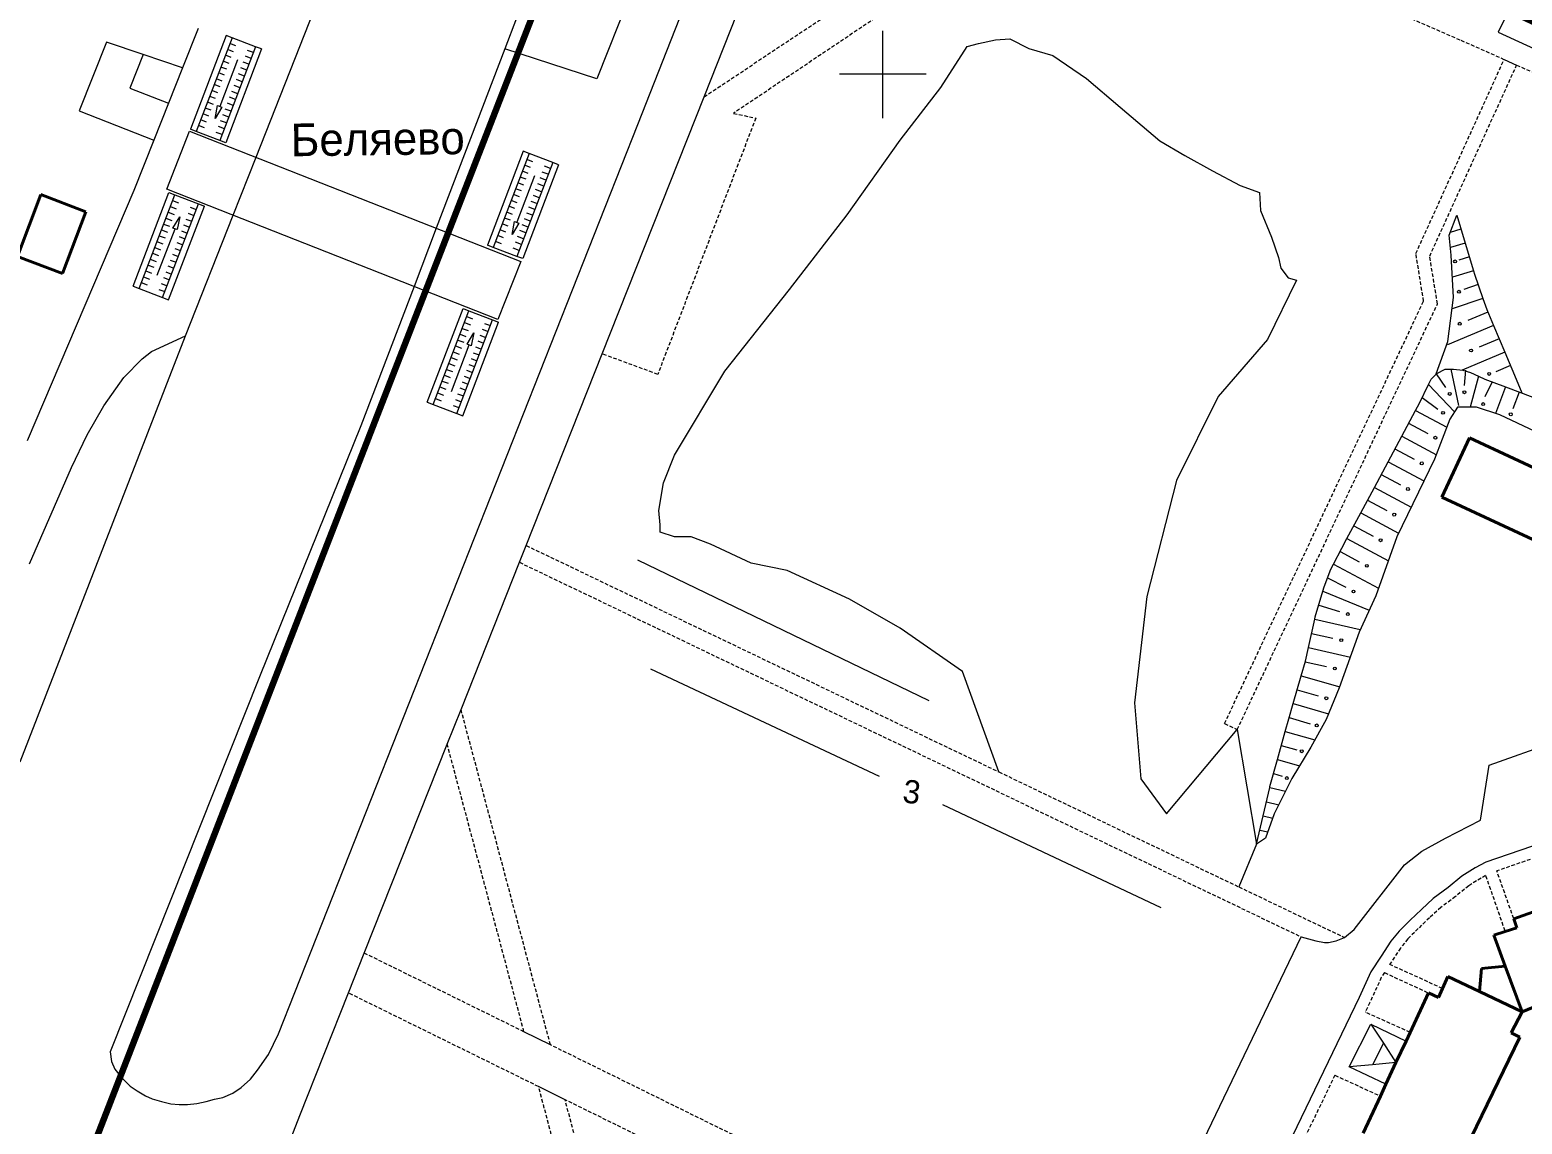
# Model space of a CAD drawing. Extents: x 1000 to 4000, y -5000 to -1000.
# Drawn here: x 1682.6 to 1888, y -2944.5 to -2793.9 of the extents above; entities that cross this region are included whole.
import ezdxf
from ezdxf.enums import TextEntityAlignment as Align

# ---------------------------------------------------------------- set-up
doc = ezdxf.new("R2010")
doc.units = 0
doc.header["$MEASUREMENT"] = 0
doc.linetypes.add('DASHED', pattern=[0.75, 0.5, -0.25])
for name, color, linetype in [('1', 7, 'CONTINUOUS'), ('24', 7, 'CONTINUOUS'), ('25', 7, 'CONTINUOUS'), ('37', 7, 'CONTINUOUS'), ('40', 7, 'CONTINUOUS'), ('42', 7, 'CONTINUOUS'), ('5', 7, 'CONTINUOUS'), ('6', 7, 'CONTINUOUS'), ('7', 7, 'CONTINUOUS'), ('границы команд_1', 10, 'CONTINUOUS')]:
    doc.layers.add(name, color=color, linetype=linetype)
doc.styles.get("Standard").update_dxf_attribs({"font": 'txt', "height": 0.2})

msp = doc.modelspace()

# ---------------------------------------------------------------- linework, layer by layer
at = {"layer": '1', "color": 253, "linetype": 'Continuous', "lineweight": 0}
for p, q in [((1800, -2806.06), (1800, -2794.02)), ((1805.96, -2800), (1794.04, -2800))]:
    msp.add_line(p, q, dxfattribs=at)
at = {"layer": '24', "color": 253, "linetype": 'Continuous', "lineweight": 0}
for p, q in [((1783.51, -2742.57), (1760.63, -2800.65)), ((1766.27, -2806.92), (1787.92, -2751.84)), ((1775.38, -2803.11), (1789.37, -2767.89)), ((1713.7, -2811.41), (1723.89, -2785.58)), ((1886.35, -2790.84), (1884.73, -2794.19)), ((1705.72, -2793.69), (1703.56, -2799.13)), ((1749.56, -2792.28), (1747.95, -2796.48)), ((1693.11, -2795.56), (1689.35, -2805.04)), ((1698.15, -2797.28), (1693.11, -2795.56)), ((1884.73, -2794.19), (1894.46, -2798.67)), ((1698.15, -2797.28), (1696.32, -2801.89)), ((1703.56, -2799.13), (1698.15, -2797.28)), ((1747.95, -2796.48), (1738.52, -2821.19)), ((1760.63, -2800.65), (1747.95, -2796.48)), ((1885.53, -2797.96), (1887.25, -2798.75)), ((1703.56, -2799.13), (1701.64, -2803.98)), ((1696.32, -2801.89), (1701.64, -2803.98)), ((1701.64, -2803.98), (1699.62, -2809.06)), ((1761.35, -2838.48), (1775.38, -2803.11)), ((1689.35, -2805.04), (1699.62, -2809.06)), ((1716.8, -2932.06), (1766.27, -2806.92)), ((1699.62, -2809.06), (1696.88, -2815.98)), ((1710.55, -2819.41), (1713.7, -2811.41)), ((1696.88, -2815.98), (1682.18, -2850.47)), ((1704.01, -2836), (1710.55, -2819.41)), ((1738.52, -2821.19), (1735.45, -2829.22)), ((1735.45, -2829.22), (1728.13, -2848.4)), ((1699.32, -2838.17), (1704.01, -2836)), ((1701.18, -2843.19), (1704.01, -2836)), ((1695.5, -2841.75), (1698.02, -2839.15)), ((1698.02, -2839.15), (1699.32, -2838.17)), ((1750.88, -2864.85), (1761.35, -2838.48)), ((1681.24, -2894.62), (1701.18, -2843.19)), ((1692.74, -2845.65), (1695.5, -2841.75)), ((1690.47, -2849.64), (1692.74, -2845.65)), ((1728.13, -2848.4), (1714.2, -2882.93)), ((1688.28, -2854.11), (1690.47, -2849.64)), ((1682.51, -2867.4), (1688.28, -2854.11)), ((1749.96, -2867.17), (1750.88, -2864.85)), ((1741.92, -2887.43), (1749.96, -2867.17)), ((1883.47, -2895.1), (1924.29, -2880.5)), ((1714.2, -2882.93), (1693.6, -2934.53)), ((1740.02, -2892.2), (1741.92, -2887.43)), ((1728.61, -2920.96), (1740.02, -2892.2)), ((1882.29, -2902.64), (1883.47, -2895.1)), ((1877.44, -2905.12), (1882.29, -2902.64)), ((1901.06, -2902.24), (1882.99, -2908.46)), ((1871.82, -2908.79), (1874.19, -2906.91)), ((1874.19, -2906.91), (1877.44, -2905.12)), ((1864.86, -2917.72), (1871.82, -2908.79)), ((1882.99, -2908.46), (1881.54, -2909.23)), ((1879.72, -2910.37), (1877.83, -2911.91)), ((1881.54, -2909.23), (1879.72, -2910.37)), ((1877.83, -2911.91), (1875.78, -2913.42)), ((1874.17, -2914.93), (1872.58, -2916.41)), ((1875.78, -2913.42), (1874.17, -2914.93)), ((1872.58, -2916.41), (1871.08, -2917.92)), ((1839.75, -2955.84), (1857.59, -2918.72)), ((1857.59, -2918.72), (1859.62, -2919.28)), ((1859.62, -2919.28), (1860.81, -2919.5)), ((1861.35, -2919.5), (1862.42, -2919.28)), ((1862.42, -2919.28), (1863.56, -2918.81)), ((1863.56, -2918.81), (1864.86, -2917.72)), ((1869.95, -2919.3), (1868.6, -2921.36)), ((1871.08, -2917.92), (1869.95, -2919.3)), ((1726.43, -2926.44), (1728.61, -2920.96)), ((1860.81, -2919.5), (1861.35, -2919.5)), ((1868.6, -2921.36), (1867.2, -2923.52)), ((1867.2, -2923.52), (1865.59, -2927.07)), ((1719.74, -2943.31), (1726.43, -2926.44)), ((1865.59, -2927.07), (1855.17, -2948.69)), ((1715.42, -2934.91), (1716.8, -2932.06)), ((1754.23, -2933.58), (1750.59, -2931.78)), ((1693.6, -2934.53), (1693.78, -2935.86)), ((1693.78, -2935.86), (1694.27, -2936.92)), ((1713.92, -2937.08), (1715.42, -2934.91)), ((1694.27, -2936.92), (1695.16, -2938.06)), ((1712.94, -2938.3), (1713.92, -2937.08)), ((1695.16, -2938.06), (1696.38, -2939.28)), ((1696.38, -2939.28), (1697.35, -2939.93)), ((1697.35, -2939.93), (1698.49, -2940.58)), ((1710.51, -2940.25), (1711.64, -2939.44)), ((1711.64, -2939.44), (1712.94, -2938.3)), ((1756.24, -2941.13), (1752.6, -2939.33)), ((1698.49, -2940.58), (1699.38, -2940.99)), ((1699.38, -2940.99), (1700.68, -2941.39)), ((1700.68, -2941.39), (1701.98, -2941.72)), ((1701.98, -2941.72), (1703.12, -2941.8)), ((1703.12, -2941.8), (1704.25, -2941.8)), ((1704.25, -2941.8), (1705.55, -2941.64)), ((1705.55, -2941.64), (1706.85, -2941.39)), ((1706.85, -2941.39), (1707.99, -2941.07)), ((1707.99, -2941.07), (1709.13, -2940.82)), ((1709.13, -2940.82), (1710.51, -2940.25)), ((1718.52, -2946.4), (1719.74, -2943.31))]:
    msp.add_line(p, q, dxfattribs=at)
at = {"layer": '24', "color": 253, "linetype": 'DASHED', "lineweight": 0}
for p, q in [((1775.38, -2803.11), (1823, -2771.43)), ((1825.73, -2774.3), (1779.43, -2805.38)), ((1844.6, -2780.1), (1879.57, -2795.31)), ((1879.57, -2795.31), (1885.53, -2797.96)), ((1873.38, -2824.65), (1885.53, -2797.96)), ((1875.28, -2825.03), (1887.25, -2798.75)), ((1887.25, -2798.75), (1894.1, -2801.67)), ((1782.49, -2806.04), (1769.01, -2841.3)), ((1779.43, -2805.38), (1782.49, -2806.04)), ((1874.44, -2831.22), (1873.38, -2824.65)), ((1876.35, -2831.6), (1875.28, -2825.03)), ((1847.03, -2889.36), (1874.44, -2831.22)), ((1848.78, -2890.19), (1876.35, -2831.6)), ((1769.01, -2841.3), (1761.35, -2838.48)), ((1750.88, -2864.85), (1815.97, -2896.02)), ((1749.96, -2867.17), (1857.59, -2918.72)), ((1754.23, -2933.58), (1741.92, -2887.43)), ((1847.03, -2889.36), (1848.78, -2890.19)), ((1750.59, -2931.78), (1740.02, -2892.2)), ((1815.97, -2896.02), (1849, -2911.84)), ((1889.12, -2908.06), (1884.52, -2909.64)), ((1882.35, -2910.63), (1880.65, -2911.68)), ((1882.98, -2910.29), (1882.35, -2910.63)), ((1882.98, -2910.29), (1885.67, -2917.99)), ((1886.86, -2916.22), (1884.52, -2909.64)), ((1849, -2911.84), (1863.56, -2918.81)), ((1878.82, -2913.18), (1876.82, -2914.66)), ((1880.65, -2911.68), (1878.82, -2913.18)), ((1876.82, -2914.66), (1875.27, -2916.1)), ((1875.27, -2916.1), (1873.7, -2917.57)), ((1872.28, -2919), (1871.26, -2920.26)), ((1873.7, -2917.57), (1872.28, -2919)), ((1750.59, -2931.78), (1728.61, -2920.96)), ((1871.26, -2920.26), (1869.77, -2922.51)), ((1877.05, -2925.83), (1869.77, -2922.51)), ((1868.62, -2924.3), (1867.05, -2927.76)), ((1869.05, -2923.64), (1868.62, -2924.3)), ((1869.05, -2923.64), (1875.11, -2926.43)), ((1752.6, -2939.33), (1726.43, -2926.44)), ((1867.05, -2927.76), (1866.41, -2929.07)), ((1872.57, -2931.86), (1866.41, -2929.07)), ((1788.74, -2950.58), (1754.23, -2933.58)), ((1862.23, -2937.76), (1858.18, -2946.15)), ((1862.23, -2937.76), (1868.49, -2940.63)), ((1762.28, -2975.61), (1752.6, -2939.33)), ((1765.78, -2976.86), (1756.24, -2941.13)), ((1784.79, -2955.19), (1756.24, -2941.13))]:
    msp.add_line(p, q, dxfattribs=at)
at = {"layer": '25', "color": 253, "linetype": 'Continuous', "lineweight": 0}
for p, q in [((1709.59, -2794.66), (1704.66, -2807.57)), ((1710.41, -2794.97), (1705.47, -2807.88)), ((1710.41, -2794.97), (1709.59, -2794.66)), ((1710.91, -2796.09), (1710.1, -2795.78)), ((1713.65, -2796.21), (1710.41, -2794.97)), ((1711.14, -2798.03), (1708.7, -2804.42)), ((1713.65, -2796.21), (1708.72, -2809.12)), ((1709.98, -2798.51), (1709.17, -2798.2)), ((1710.29, -2797.7), (1709.48, -2797.39)), ((1714.46, -2796.52), (1709.53, -2809.43)), ((1710.6, -2796.9), (1709.79, -2796.59)), ((1713.04, -2797.83), (1712.23, -2797.52)), ((1713.34, -2797.02), (1712.53, -2796.71)), ((1714.46, -2796.52), (1713.65, -2796.21)), ((1709.37, -2800.12), (1708.56, -2799.81)), ((1709.68, -2799.32), (1708.86, -2799.01)), ((1712.11, -2800.25), (1711.3, -2799.94)), ((1712.42, -2799.44), (1711.61, -2799.13)), ((1712.73, -2798.63), (1711.92, -2798.32)), ((1708.44, -2802.54), (1707.63, -2802.23)), ((1708.75, -2801.74), (1707.94, -2801.43)), ((1709.06, -2800.93), (1708.25, -2800.62)), ((1711.5, -2801.86), (1710.68, -2801.55)), ((1711.8, -2801.05), (1710.99, -2800.74)), ((1707.83, -2804.15), (1707.02, -2803.85)), ((1708.14, -2803.35), (1707.32, -2803.04)), ((1710.57, -2804.28), (1709.76, -2803.97)), ((1710.88, -2803.47), (1710.07, -2803.16)), ((1711.19, -2802.67), (1710.38, -2802.36)), ((1706.9, -2806.57), (1706.09, -2806.26)), ((1707.21, -2805.77), (1706.4, -2805.46)), ((1707.52, -2804.96), (1706.71, -2804.65)), ((1709.65, -2806.7), (1708.83, -2806.39)), ((1709.95, -2805.89), (1709.14, -2805.58)), ((1710.26, -2805.09), (1709.45, -2804.78)), ((1701.41, -2815.8), (1704.56, -2807.81)), ((1704.56, -2807.81), (1750.14, -2825.77)), ((1705.47, -2807.88), (1704.66, -2807.57)), ((1708.72, -2809.12), (1705.47, -2807.88)), ((1706.59, -2807.38), (1705.78, -2807.07)), ((1709.03, -2808.31), (1708.22, -2808)), ((1709.34, -2807.51), (1708.53, -2807.19)), ((1709.53, -2809.43), (1708.72, -2809.12)), ((1750.48, -2810.6), (1745.55, -2823.51)), ((1751.29, -2810.91), (1746.36, -2823.82)), ((1754.54, -2812.15), (1749.61, -2825.06)), ((1755.35, -2812.46), (1750.42, -2825.37)), ((1751.29, -2810.91), (1750.48, -2810.6)), ((1751.49, -2812.84), (1750.68, -2812.53)), ((1751.8, -2812.03), (1750.99, -2811.72)), ((1754.54, -2812.15), (1751.29, -2810.91)), ((1755.35, -2812.46), (1754.54, -2812.15)), ((1752.03, -2813.97), (1749.59, -2820.36)), ((1750.87, -2814.45), (1750.06, -2814.14)), ((1751.18, -2813.64), (1750.37, -2813.33)), ((1753.62, -2814.57), (1752.81, -2814.26)), ((1753.92, -2813.77), (1753.11, -2813.46)), ((1754.23, -2812.96), (1753.42, -2812.65)), ((1696.78, -2829.17), (1701.71, -2816.26)), ((1697.6, -2829.48), (1702.53, -2816.57)), ((1746.99, -2833.77), (1701.41, -2815.8)), ((1701.71, -2816.26), (1702.53, -2816.57)), ((1702.53, -2816.57), (1705.77, -2817.81)), ((1749.95, -2816.87), (1749.14, -2816.56)), ((1750.26, -2816.06), (1749.44, -2815.75)), ((1750.56, -2815.26), (1749.75, -2814.95)), ((1752.69, -2816.99), (1751.88, -2816.68)), ((1753, -2816.19), (1752.19, -2815.88)), ((1753.31, -2815.38), (1752.5, -2815.07)), ((1700.84, -2830.72), (1705.77, -2817.81)), ((1701.65, -2831.03), (1706.59, -2818.13)), ((1701.91, -2818.19), (1702.72, -2818.5)), ((1702.22, -2817.38), (1703.03, -2817.69)), ((1704.65, -2818.31), (1705.46, -2818.62)), ((1705.77, -2817.81), (1706.59, -2818.13)), ((1749.33, -2818.48), (1748.52, -2818.17)), ((1749.64, -2817.68), (1748.83, -2817.37)), ((1752.08, -2818.61), (1751.26, -2818.3)), ((1752.38, -2817.8), (1751.57, -2817.49)), ((1700.98, -2820.61), (1701.8, -2820.92)), ((1701.29, -2819.8), (1702.11, -2820.11)), ((1701.6, -2818.99), (1702.41, -2819.3)), ((1703.73, -2820.73), (1704.54, -2821.04)), ((1704.04, -2819.92), (1704.85, -2820.23)), ((1704.35, -2819.12), (1705.16, -2819.43)), ((1748.41, -2820.9), (1747.6, -2820.59)), ((1748.72, -2820.09), (1747.9, -2819.79)), ((1749.02, -2819.29), (1748.21, -2818.98)), ((1751.15, -2821.03), (1750.34, -2820.72)), ((1751.46, -2820.22), (1750.65, -2819.91)), ((1751.77, -2819.41), (1750.96, -2819.1)), ((1700.11, -2827.66), (1702.55, -2821.27)), ((1700.37, -2822.22), (1701.18, -2822.53)), ((1700.68, -2821.41), (1701.49, -2821.72)), ((1703.11, -2822.34), (1703.92, -2822.65)), ((1703.42, -2821.54), (1704.23, -2821.85)), ((1747.79, -2822.51), (1746.98, -2822.2)), ((1748.1, -2821.71), (1747.29, -2821.4)), ((1750.53, -2822.64), (1749.72, -2822.33)), ((1750.84, -2821.83), (1750.03, -2821.52)), ((1699.44, -2824.64), (1700.26, -2824.95)), ((1699.75, -2823.83), (1700.56, -2824.14)), ((1700.06, -2823.03), (1700.87, -2823.34)), ((1702.19, -2824.76), (1703, -2825.07)), ((1702.5, -2823.96), (1703.31, -2824.27)), ((1702.8, -2823.15), (1703.62, -2823.46)), ((1746.36, -2823.82), (1745.55, -2823.51)), ((1749.61, -2825.06), (1746.36, -2823.82)), ((1747.48, -2823.32), (1746.67, -2823.01)), ((1749.92, -2824.25), (1749.11, -2823.94)), ((1750.23, -2823.45), (1749.41, -2823.13)), ((1698.83, -2826.25), (1699.64, -2826.56)), ((1699.14, -2825.45), (1699.95, -2825.76)), ((1701.57, -2826.38), (1702.38, -2826.69)), ((1701.88, -2825.57), (1702.69, -2825.88)), ((1750.14, -2825.77), (1746.99, -2833.77)), ((1750.42, -2825.37), (1749.61, -2825.06)), ((1697.9, -2828.67), (1698.71, -2828.98)), ((1698.21, -2827.87), (1699.02, -2828.18)), ((1698.52, -2827.06), (1699.33, -2827.37)), ((1700.65, -2828.8), (1701.46, -2829.11)), ((1700.95, -2827.99), (1701.77, -2828.3)), ((1701.26, -2827.18), (1702.08, -2827.49)), ((1696.78, -2829.17), (1697.6, -2829.48)), ((1697.6, -2829.48), (1700.84, -2830.72)), ((1700.34, -2829.6), (1701.15, -2829.91)), ((1700.84, -2830.72), (1701.65, -2831.03)), ((1737.28, -2845.14), (1742.21, -2832.24)), ((1738.09, -2845.45), (1743.02, -2832.55)), ((1742.21, -2832.24), (1743.02, -2832.55)), ((1743.02, -2832.55), (1746.27, -2833.79)), ((1741.33, -2846.69), (1746.27, -2833.79)), ((1742.09, -2834.97), (1742.91, -2835.28)), ((1742.15, -2847), (1747.08, -2834.1)), ((1742.4, -2834.16), (1743.21, -2834.47)), ((1742.71, -2833.35), (1743.52, -2833.66)), ((1744.84, -2835.09), (1745.65, -2835.4)), ((1745.15, -2834.28), (1745.96, -2834.59)), ((1746.27, -2833.79), (1747.08, -2834.1)), ((1740.6, -2843.64), (1743.04, -2837.25)), ((1741.48, -2836.58), (1742.29, -2836.89)), ((1741.79, -2835.77), (1742.6, -2836.08)), ((1744.22, -2836.7), (1745.03, -2837.01)), ((1744.53, -2835.9), (1745.34, -2836.21)), ((1740.55, -2839), (1741.37, -2839.31)), ((1740.86, -2838.19), (1741.67, -2838.5)), ((1741.17, -2837.39), (1741.98, -2837.7)), ((1743.3, -2839.12), (1744.11, -2839.43)), ((1743.61, -2838.32), (1744.42, -2838.63)), ((1743.91, -2837.51), (1744.72, -2837.82)), ((1739.94, -2840.61), (1740.75, -2840.92)), ((1740.25, -2839.81), (1741.06, -2840.12)), ((1742.68, -2840.74), (1743.49, -2841.05)), ((1742.99, -2839.93), (1743.8, -2840.24)), ((1739.01, -2843.03), (1739.82, -2843.34)), ((1739.32, -2842.22), (1740.13, -2842.53)), ((1739.63, -2841.42), (1740.44, -2841.73)), ((1741.76, -2843.16), (1742.57, -2843.46)), ((1742.06, -2842.35), (1742.88, -2842.66)), ((1742.37, -2841.54), (1743.18, -2841.85)), ((1737.28, -2845.14), (1738.09, -2845.45)), ((1738.09, -2845.45), (1741.33, -2846.69)), ((1738.4, -2844.64), (1739.21, -2844.95)), ((1738.7, -2843.84), (1739.52, -2844.15)), ((1741.14, -2844.77), (1741.95, -2845.08)), ((1741.45, -2843.96), (1742.26, -2844.27)), ((1740.83, -2845.57), (1741.64, -2845.88)), ((1741.33, -2846.69), (1742.15, -2847))]:
    msp.add_line(p, q, dxfattribs=at)
for points in [[(1708.41, -2804.31), (1708.99, -2804.53), (1708.06, -2806.09), (1708.41, -2804.31)], [(1702.84, -2821.38), (1702.26, -2821.16), (1703.19, -2819.6), (1702.84, -2821.38)], [(1749.3, -2820.25), (1749.87, -2820.47), (1748.95, -2822.03), (1749.3, -2820.25)], [(1743.33, -2837.36), (1742.75, -2837.14), (1743.68, -2835.57), (1743.33, -2837.36)]]:
    msp.add_3dface(points, dxfattribs=at)
at = {"layer": '37', "color": 253, "linetype": 'Continuous', "lineweight": 0}
for p, q in [((1877.95, -2822.15), (1879.01, -2819.4)), ((1879.01, -2819.4), (1880.17, -2823.23)), ((1878.25, -2824.89), (1877.95, -2822.15)), ((1879.59, -2821.31), (1878.1, -2821.76)), ((1880.17, -2823.23), (1878.13, -2823.84)), ((1878.56, -2830.7), (1878.25, -2824.89)), ((1880.17, -2823.23), (1881.32, -2827.06)), ((1880.75, -2825.14), (1879.3, -2825.58)), ((1881.32, -2827.06), (1878.41, -2827.93)), ((1881.96, -2828.95), (1879.96, -2829.64)), ((1881.32, -2827.06), (1881.45, -2827.49)), ((1881.45, -2827.49), (1882.61, -2830.84)), ((1877.79, -2836.8), (1878.56, -2830.7)), ((1882.61, -2830.84), (1878.36, -2832.3)), ((1882.61, -2830.84), (1883.13, -2832.38)), ((1883.28, -2832.73), (1880.52, -2833.89)), ((1883.13, -2832.38), (1884.06, -2834.57)), ((1884.06, -2834.57), (1877.74, -2837.24)), ((1884.06, -2834.57), (1885.61, -2838.26)), ((1876.16, -2841.24), (1877.79, -2836.8)), ((1884.84, -2836.41), (1882.07, -2837.58)), ((1885.61, -2838.26), (1879.77, -2840.72)), ((1885.61, -2838.26), (1887.17, -2841.94)), ((1875.5, -2841.95), (1876.26, -2841.19)), ((1876.19, -2841.22), (1877.44, -2843.12)), ((1876.26, -2841.19), (1877.4, -2840.58)), ((1877.4, -2840.58), (1878.19, -2840.58)), ((1878.19, -2840.58), (1879.25, -2845.6)), ((1878.19, -2840.58), (1878.55, -2840.58)), ((1878.55, -2840.58), (1879.84, -2840.73)), ((1879.84, -2840.73), (1880.91, -2841.03)), ((1880.21, -2840.71), (1880.01, -2842.85)), ((1880.91, -2841.03), (1882.02, -2841.55)), ((1886.39, -2840.1), (1884.4, -2840.94)), ((1873.86, -2845.27), (1875.12, -2842.7)), ((1875.12, -2842.7), (1875.5, -2841.95)), ((1875.12, -2842.7), (1878.7, -2846.47)), ((1882.02, -2841.55), (1880.86, -2845.8)), ((1882.02, -2841.55), (1882.89, -2841.95)), ((1883.87, -2842.32), (1882.87, -2844.4)), ((1882.89, -2841.95), (1885.74, -2843.02)), ((1885.74, -2843.02), (1884.36, -2846.68)), ((1885.74, -2843.02), (1889.48, -2844.43)), ((1887.17, -2841.94), (1887.98, -2843.86)), ((1873.32, -2846.27), (1873.86, -2845.27)), ((1874.24, -2844.49), (1876.4, -2846.11)), ((1887.61, -2843.73), (1886.74, -2846.05)), ((1871.43, -2849.8), (1873.32, -2846.27)), ((1873.32, -2846.27), (1877.63, -2848.58)), ((1878.06, -2847.48), (1875.92, -2852.98)), ((1879.13, -2845.8), (1878.06, -2847.48)), ((1880.5, -2845.8), (1879.13, -2845.8)), ((1881.72, -2845.8), (1880.5, -2845.8)), ((1884.92, -2846.87), (1881.72, -2845.8)), ((1889.8, -2849.16), (1884.92, -2846.87)), ((1872.38, -2848.03), (1875.02, -2849.45)), ((1869.55, -2853.32), (1871.43, -2849.8)), ((1870.49, -2851.56), (1873.14, -2852.98)), ((1871.43, -2849.8), (1876.22, -2852.36)), ((1867.66, -2856.85), (1869.55, -2853.32)), ((1869.55, -2853.32), (1874.48, -2855.96)), ((1875.92, -2852.98), (1870.77, -2863.66)), ((1868.61, -2855.09), (1871.25, -2856.5)), ((1865.78, -2860.38), (1867.66, -2856.85)), ((1867.66, -2856.85), (1872.74, -2859.57)), ((1866.72, -2858.62), (1869.36, -2860.03)), ((1863.89, -2863.91), (1865.78, -2860.38)), ((1865.78, -2860.38), (1871, -2863.18)), ((1863.19, -2865.21), (1863.89, -2863.91)), ((1863.89, -2863.91), (1869.59, -2866.96)), ((1864.83, -2862.14), (1867.48, -2863.56)), ((1870.77, -2863.66), (1867.87, -2871.76)), ((1862.02, -2867.44), (1863.19, -2865.21)), ((1862.95, -2865.67), (1865.59, -2867.09)), ((1861.67, -2868.11), (1862.02, -2867.44)), ((1862.02, -2867.44), (1868.24, -2870.71)), ((1860.75, -2870.55), (1861.67, -2868.11)), ((1861.23, -2869.29), (1863.74, -2870.61)), ((1859.53, -2874.67), (1860.57, -2871.16)), ((1860.57, -2871.16), (1860.75, -2870.55)), ((1860.57, -2871.16), (1866.97, -2873.74)), ((1867.87, -2871.76), (1865.58, -2876.79)), ((1860.01, -2873.08), (1862.88, -2873.93)), ((1858.58, -2878.91), (1859.46, -2875.01)), ((1859.46, -2875.01), (1859.53, -2874.67)), ((1859.46, -2875.01), (1865.72, -2876.41)), ((1859.02, -2876.96), (1861.95, -2877.61)), ((1865.58, -2876.79), (1862.84, -2884.43)), ((1858.16, -2880.78), (1858.58, -2878.91)), ((1858.58, -2878.91), (1864.36, -2880.21)), ((1857.59, -2882.78), (1858.16, -2880.78)), ((1858.14, -2880.86), (1861.07, -2881.52)), ((1856.48, -2886.62), (1857.59, -2882.78)), ((1857.59, -2882.78), (1862.89, -2884.31)), ((1862.84, -2884.43), (1861.05, -2888.81)), ((1857.03, -2884.7), (1859.91, -2885.53)), ((1855.87, -2888.72), (1856.48, -2886.62)), ((1855.92, -2888.55), (1858.81, -2889.38)), ((1856.48, -2886.62), (1861.37, -2888.03)), ((1854.31, -2894.32), (1855.39, -2890.47)), ((1855.39, -2890.47), (1855.87, -2888.72)), ((1855.39, -2890.47), (1859.48, -2891.61)), ((1861.05, -2888.81), (1858.92, -2892.62)), ((1854.85, -2892.4), (1857.01, -2893)), ((1858.92, -2892.62), (1856.32, -2896.9)), ((1853.28, -2898.04), (1854.31, -2894.32)), ((1854.31, -2894.32), (1857.37, -2895.18)), ((1853.78, -2896.25), (1854.96, -2896.58)), ((1852.35, -2902.08), (1853.25, -2898.18)), ((1853.25, -2898.18), (1853.28, -2898.04)), ((1853.25, -2898.18), (1855.43, -2898.68)), ((1856.32, -2896.9), (1853.88, -2901.79)), ((1852.8, -2900.13), (1854.51, -2900.53)), ((1851.45, -2905.98), (1852.35, -2902.08)), ((1852.35, -2902.08), (1853.67, -2902.38)), ((1853.88, -2901.79), (1852.66, -2905.15)), ((1851.9, -2904.03), (1852.98, -2904.28)), ((1852.66, -2905.15), (1851.45, -2905.98))]:
    msp.add_line(p, q, dxfattribs=at)
for centre in [(1878.77, -2825.76), (1879.3, -2829.93), (1879.42, -2834.34), (1880.97, -2838.02), (1883.47, -2841.24), (1878.04, -2844), (1880.06, -2843.77), (1882.64, -2845.39), (1877.12, -2846.6), (1886.44, -2846.8), (1876.06, -2850.02), (1874.18, -2853.55), (1872.29, -2857.08), (1870.4, -2860.61), (1868.52, -2864.13), (1866.63, -2867.66), (1864.79, -2871.18), (1864.01, -2874.29), (1863.1, -2877.89), (1862.22, -2881.79), (1861.05, -2885.88), (1859.73, -2889.62), (1857.67, -2893.17), (1855.61, -2896.87)]:
    msp.add_circle(centre, 0.2, dxfattribs=at)
at = {"layer": '40', "color": 253, "linetype": 'Continuous', "lineweight": 0}
for p, q in [((1811.61, -2796.19), (1813.17, -2795.78)), ((1813.17, -2795.78), (1815.49, -2795.28)), ((1815.49, -2795.28), (1817.47, -2795.12)), ((1817.47, -2795.12), (1820.11, -2796.44)), ((1807.97, -2801.82), (1811.61, -2796.19)), ((1820.11, -2796.44), (1823.41, -2797.43)), ((1823.41, -2797.43), (1828.04, -2800.57)), ((1802.36, -2809.09), (1807.97, -2801.82)), ((1828.04, -2800.57), (1832.66, -2804.54)), ((1832.66, -2804.54), (1838.12, -2809.17)), ((1795.09, -2819.34), (1802.36, -2809.09)), ((1838.12, -2809.17), (1841.59, -2811.16)), ((1841.59, -2811.16), (1845.38, -2813.31)), ((1845.38, -2813.31), (1849.18, -2815.29)), ((1849.18, -2815.29), (1851.83, -2816.28)), ((1851.83, -2816.28), (1851.99, -2818.76)), ((1787.16, -2829.6), (1795.09, -2819.34)), ((1851.99, -2818.76), (1853.48, -2822.4)), ((1853.48, -2822.4), (1854.47, -2825.21)), ((1854.47, -2825.21), (1854.8, -2826.7)), ((1854.8, -2826.7), (1855.79, -2828.03)), ((1856.95, -2828.36), (1852.96, -2836.51)), ((1855.79, -2828.03), (1856.95, -2828.36)), ((1778.24, -2840.84), (1787.16, -2829.6)), ((1852.96, -2836.51), (1846.18, -2844.33)), ((1771.3, -2852.42), (1778.24, -2840.84)), ((1846.18, -2844.33), (1840.42, -2855.89)), ((1769.82, -2856.22), (1771.3, -2852.42)), ((1769.15, -2860.02), (1769.82, -2856.22)), ((1840.42, -2855.89), (1836.35, -2871.87)), ((1769.32, -2862.01), (1769.15, -2860.02)), ((1769.32, -2863), (1769.32, -2862.01)), ((1771.3, -2863.66), (1769.32, -2863)), ((1773.62, -2863.66), (1771.3, -2863.66)), ((1776.26, -2864.65), (1773.62, -2863.66)), ((1781.87, -2867.3), (1776.26, -2864.65)), ((1766.23, -2866.84), (1806.33, -2886.19)), ((1786.83, -2868.29), (1781.87, -2867.3)), ((1795.42, -2872.26), (1786.83, -2868.29)), ((1836.35, -2871.87), (1834.65, -2886.49)), ((1802.36, -2876.23), (1795.42, -2872.26)), ((1810.94, -2882.19), (1802.36, -2876.23)), ((1768.03, -2881.85), (1799.49, -2896.58)), ((1815.97, -2896.02), (1810.94, -2882.19)), ((1834.65, -2886.49), (1835.53, -2896.97)), ((1839.06, -2901.8), (1848.78, -2890.19)), ((1848.78, -2890.19), (1851.45, -2905.98)), ((1835.53, -2896.97), (1839.06, -2901.8)), ((1808.19, -2900.51), (1838.25, -2914.7)), ((1851.45, -2905.98), (1849, -2911.84))]:
    msp.add_line(p, q, dxfattribs=at)
at = {"layer": '6', "color": 253, "linetype": 'Continuous', "lineweight": 40}
for p, q in [((1680.85, -2825.07), (1684.08, -2816.56)), ((1684.08, -2816.56), (1690.27, -2818.91)), ((1690.27, -2818.91), (1687.05, -2827.42)), ((1687.05, -2827.42), (1680.85, -2825.07)), ((1876.96, -2858.22), (1880.75, -2850.05)), ((1880.75, -2850.05), (1893.26, -2855.85)), ((1889.47, -2864.02), (1876.96, -2858.22)), ((1886.86, -2916.22), (1891.52, -2914.57)), ((1887.3, -2917.47), (1886.86, -2916.22)), ((1884.12, -2918.49), (1885.67, -2917.99)), ((1885.69, -2922.74), (1884.12, -2918.49)), ((1885.67, -2917.99), (1887.3, -2917.47)), ((1882.15, -2926.25), (1882.42, -2923.09)), ((1882.42, -2923.09), (1885.69, -2922.74)), ((1888, -2929.03), (1885.69, -2922.74)), ((1877.05, -2925.83), (1877.8, -2924.18)), ((1877.8, -2924.18), (1882.15, -2926.25)), ((1872.57, -2931.86), (1875.11, -2926.43)), ((1875.11, -2926.43), (1876.49, -2927.07)), ((1876.49, -2927.07), (1877.05, -2925.83)), ((1882.15, -2926.25), (1888, -2929.03)), ((1888, -2929.03), (1886.51, -2931.93)), ((1890.9, -2927.86), (1888, -2929.03)), ((1870.63, -2936.03), (1872.02, -2933.06)), ((1872.02, -2933.06), (1872.57, -2931.86)), ((1887.68, -2932.51), (1878.74, -2950.9)), ((1886.51, -2931.93), (1887.68, -2932.51)), ((1869.25, -2939), (1870.63, -2936.03)), ((1868.49, -2940.63), (1869.25, -2939)), ((1866.11, -2945.73), (1868.49, -2940.63))]:
    msp.add_line(p, q, dxfattribs=at)
at = {"layer": '7', "color": 253, "linetype": 'Continuous', "lineweight": 0}
for p, q in [((1864.2, -2936.6), (1867.17, -2930.72)), ((1867.17, -2930.72), (1872.02, -2933.06)), ((1867.17, -2930.72), (1868.9, -2933.37)), ((1868.9, -2933.37), (1867.41, -2936.31)), ((1868.9, -2933.37), (1870.63, -2936.03)), ((1867.41, -2936.31), (1864.2, -2936.6)), ((1869.25, -2939), (1864.2, -2936.6)), ((1870.63, -2936.03), (1867.41, -2936.31))]:
    msp.add_line(p, q, dxfattribs=at)
at = {"layer": 'границы команд_1', "color": 6, "lineweight": 100}
msp.add_lwpolyline([(1779.52, -2741.6), (1764.65, -2758.68), (1607.57, -3162.76), (1788.76, -3230.7), (1840.59, -3253.43), (1853.77, -3268.69), (1927.89, -3424.51), (1955.3, -3442.51), (1951.82, -3475.86), (1971.65, -3484.91), (1987.02, -3517.09), (2008.92, -3527.81), (2043.23, -3576.27), (2102.89, -3636.41), (2227.87, -3588.95), (2270.53, -3545.85), (2492.53, -3108.59), (2488.23, -3086.64), (2463.45, -3062.28), (2129.87, -2904.6), (1779.52, -2741.6)], dxfattribs=at)

# ---------------------------------------------------------------- texts
at = {"layer": '42', "color": 253, "linetype": 'Continuous', "lineweight": 0}
msp.add_text('3', height=3.2, rotation=352.8707, dxfattribs=at).set_placement((1803.98, -2898.75), align=Align.MIDDLE)
at = {"layer": '5', "color": 253, "linetype": 'Continuous', "lineweight": 0}
msp.add_text('Беляево', height=4.5, rotation=0.7417, dxfattribs=at).set_placement((1730.45, -2808.92), align=Align.MIDDLE)

doc.saveas('drawing.dxf')
